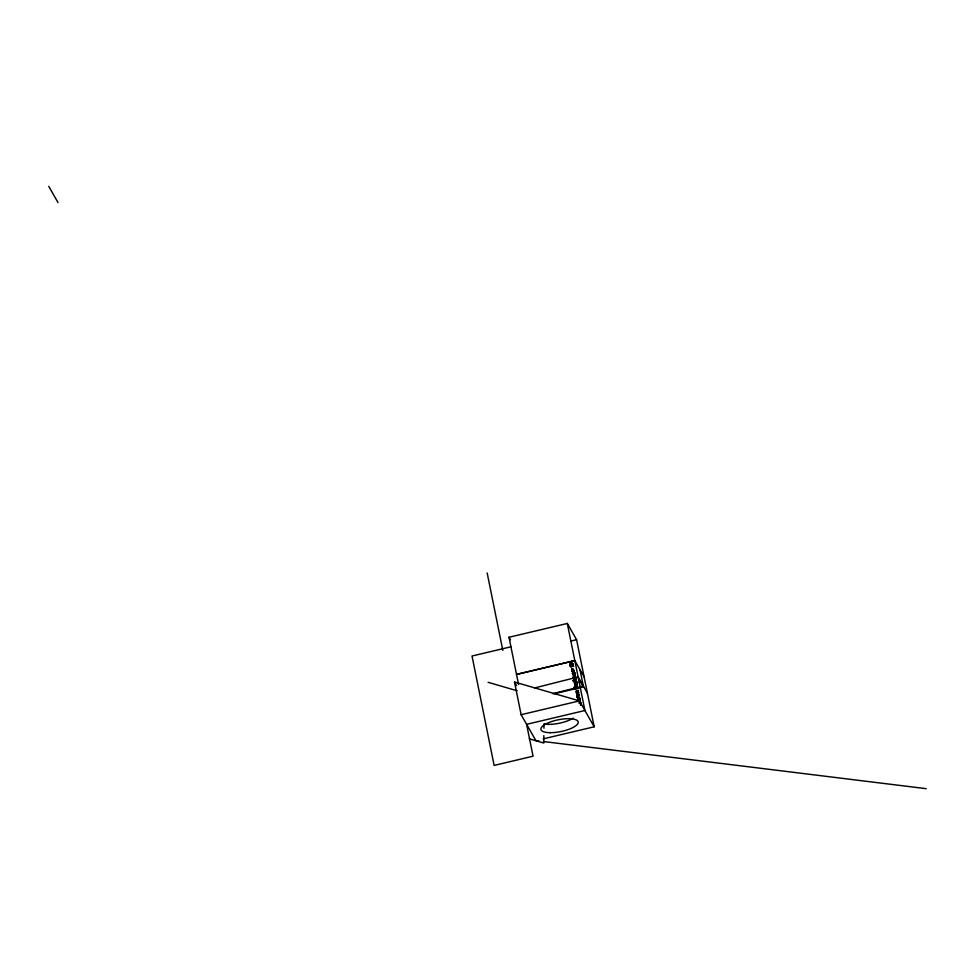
<?xml version="1.0" encoding="UTF-8"?>
<svg xmlns="http://www.w3.org/2000/svg" width="975" height="975" viewBox="0 0 975 975"><rect width="100%" height="100%" fill="white"/><g stroke="black" fill="none" stroke-linecap="round" stroke-linejoin="round"><path stroke-width="1.46" d="M543.843 735.638L543.733 743.035L529.303 738.831M543.952 728.24L544.013 723.803M580.649 704.888L580.637 703.84M584.11 676.906L574.799 660.575L516.494 674.383M574.823 660.636L516.531 674.444M534.532 687.972L578.126 676.955M552.764 693.688L583.282 685.973M518.554 684.487L509.011 637.26L567.316 623.452L576.591 639.722L594.189 726.789L543.173 738.879M510.937 646.791L472.022 656.017L494.13 765.424L533.057 756.198L526.61 724.328L584.915 710.519L567.279 623.391M570.765 641.099L576.591 639.722M554.3 693.761L583.452 686.851L579.979 669.667M579.43 700.891L514.508 682.013L521.125 714.712L579.43 700.891L594.189 726.789M579.113 703.584C581.015 701.842 582.038 704.255 580.576 705.327M538.907 740.976L535.884 740.598L521.125 714.712M543.428 741.524L926.25 788.678M488.097 682.305L517.067 690.739M578.09 676.882L587.413 693.213M578.273 677.759L583.452 686.851M509.011 637.26L510.437 639.771M514.508 682.013L516.555 685.596M48.75 186.322L58.025 202.593M580.868 702.475L579.442 702.049L580.454 700.477L579.077 701.829L578.065 701.647M487.171 572.971L502.82 650.41M573.215 718.1A19.012 6.033 -11.4 0 1 544.72 724.108M575.092 673.628C576.347 678.612 568.949 673.177 575.092 673.628M573.081 677.15C573.885 680.769 577.346 675.395 574.689 676.553C576.262 679.27 572.63 675.907 573.081 677.15M569.948 665.596L570.655 666.9L571.399 666.888L570.363 665.998L570.875 665.23L573.58 666.461L573.129 664.243L573.093 666.096L571.155 664.767L569.948 665.596M576.188 686.717L576.42 688.155L577.992 688.253L574.543 689.069C571.667 685.852 580.21 684.962 576.188 686.717M571.85 670.873C573.995 675.224 575.616 667.132 571.85 670.873M576.262 692.689C578.394 697.04 580.015 688.935 576.262 692.689M576.761 695.163C576.505 701.951 582.892 691.214 576.761 695.163M576.883 684.279L576.152 684.998L575.798 683.231C573.105 683.597 575.579 686.948 577.042 684.913C577.773 683.304 575.36 682.634 576.883 684.279M579.942 699.416L579.211 700.135L578.857 698.356C576.164 698.734 578.626 702.085 580.101 700.05C580.832 698.441 578.419 697.771 579.942 699.416M574.628 687.046L574.848 688.533L576.03 688.253L575.591 686.741L574.628 687.046M574.019 681.562L574.324 683.085L577.822 682.256L576.457 682.159L575.811 680.611L574.019 681.562M574.19 670.971C571.691 673.749 572.215 668.472 574.19 670.971M578.602 692.774C576.103 695.565 576.627 690.276 578.602 692.774M574.945 684.218C575.274 686.473 576.31 682.841 574.945 684.218M578.004 699.355C578.333 701.61 579.369 697.978 578.004 699.355M577.163 695.248C578.346 697.966 580.174 692.859 577.163 695.248M576.347 681.708C573.824 684.292 574.604 679.307 576.347 681.708M574.836 672.64C569.863 675.468 572.947 671.324 574.836 672.64M578.467 690.592C573.544 693.383 576.518 689.325 578.467 690.592M574.994 675.029L573.836 674.347L574.994 675.029M571.07 663.171L569.607 664.682L570.643 662.963L569.047 661.903L570.948 662.61L572.483 661.026L571.362 662.817L573.068 663.938L571.07 663.171M571.764 668.436C570.485 670.191 576.14 669.289 571.777 668.509M576.006 678.454L573.592 679.465L576.006 678.454M576.213 679.477L572.849 680.696L576.213 679.477M577.529 696.918C575.372 698.466 583.793 698.405 577.541 697.052M550.278 732.688A19.012 6.033 -11.4 0 0 578.224 722.268A19.012 6.033 -11.4 0 0 550.144 722.073A19.012 6.033 -11.4 0 0 550.278 732.688"/></g></svg>
